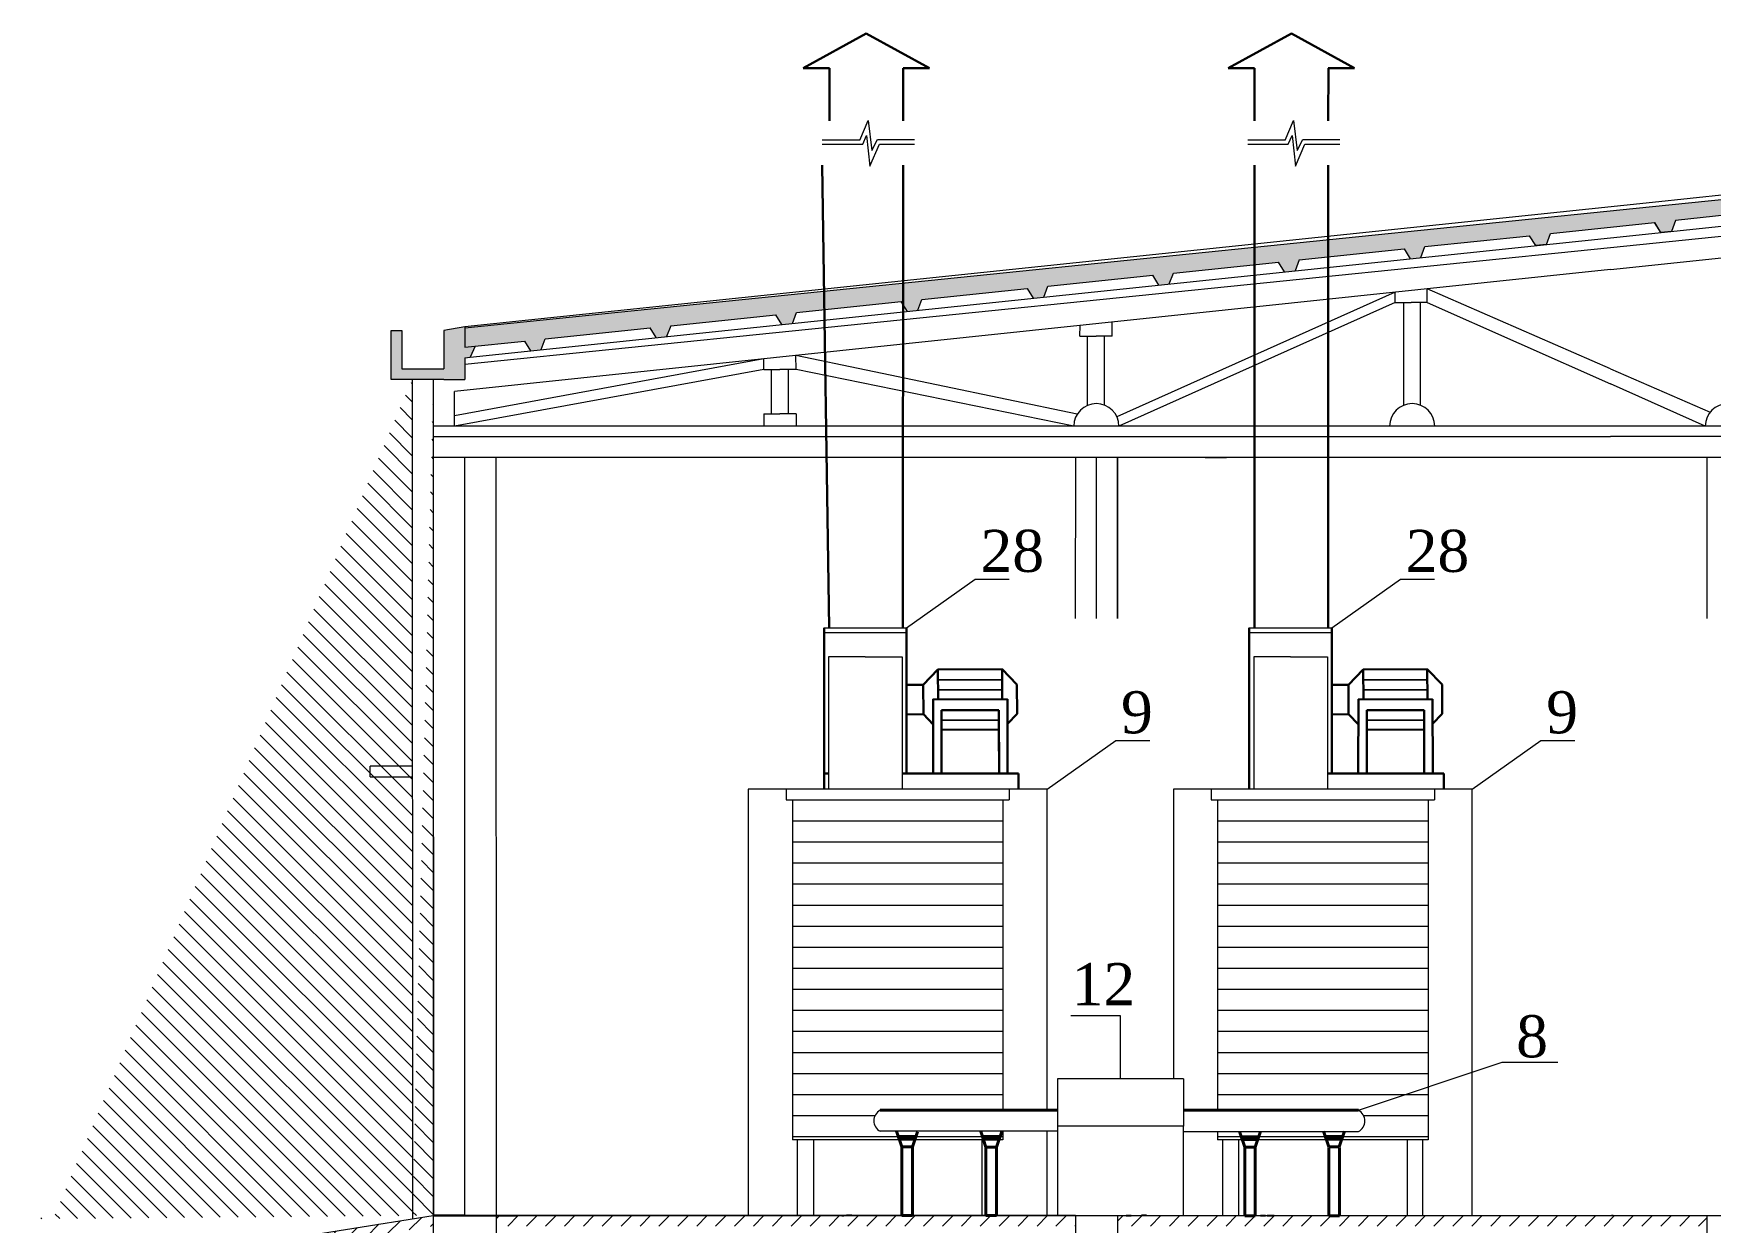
# Model space of a CAD drawing. Header units: inches. Extents: x -4475333 to 345677417, y -211198149 to 2125895.
# Drawn here: x -2383136 to -2367203, y 1041436 to 1052731 of the extents above; entities that cross this region are included whole.
import ezdxf

# ---------------------------------------------------------------- set-up
doc = ezdxf.new("R2010")
doc.units = ezdxf.units.IN
doc.header["$LTSCALE"] = 150
doc.header["$MEASUREMENT"] = 0
doc.linetypes.add('CENTER2', pattern=[1.125, 0.75, -0.125, 0.125, -0.125])
for name, color, linetype, lineweight in [('1. N thuong', 255, 'Continuous', 0), ('chuthichso', 8, 'Continuous', 0), ('cot', 2, 'Continuous', 50), ('Duong vien', 7, 'Continuous', 50), ('EEEE', 7, 'Continuous', 0), ('KHUNG BVE', 7, 'Continuous', 0), ('LAYER3', 6, 'Continuous', 18), ('NHA XUONG', 80, 'Continuous', 50), ('TH net dam', 7, 'Continuous', 30)]:
    doc.layers.add(name, color=color, linetype=linetype, lineweight=lineweight)
for name, color, linetype in [('Co ban', 21, 'Continuous'), ('duongtamchamgach', 50, 'Continuous'), ('MATCAT', 132, 'Continuous')]:
    doc.layers.add(name, color=color, linetype=linetype)
doc.styles.get("Standard").update_dxf_attribs({"font": 'times.ttf', "height": 100})

msp = doc.modelspace()

# ---------------------------------------------------------------- hatches: boundary and pattern name
at = {"linetype": 'ByBlock', "lineweight": 9, "ltscale": 10}
h = msp.add_hatch(dxfattribs=at)
h.set_pattern_fill('ANSI31', color=256, scale=967, style=0)
h.set_pattern_definition([(135, (-2227640.75, 1157341.34), (85.47153, 85.47153), [])])
edge = h.paths.add_edge_path()
edge.add_line((-2379537.3, 1049450.8), (-2379535.8, 1041470.2))
edge.add_line((-2379337.4, 1049450.8), (-2379337.4, 1041501.9))
edge.add_line((-2383135.8, 1041470.2), (-2382937.3, 1041501.9))
edge.add_line((-2379537.3, 1049444.9), (-2379337.3, 1049444.9))
h = msp.add_hatch(dxfattribs=at)
h.set_pattern_fill('ANSI31', color=256, scale=967, style=0)
h.set_pattern_definition([(45, (-2619327.69, 1019556.12), (-85.47153, 85.47153), [])])
edge = h.paths.add_edge_path()
edge.add_line((-2381837.3, 1041101.9), (-2381837.3, 1041001.9))
edge.add_line((-2381837.3, 1041101.9), (-2379337.3, 1041501.9))
edge.add_line((-2381837.3, 1041001.9), (-2379337.3, 1041401.9))
edge.add_line((-2379337.5, 1041501.9), (-2379337.5, 1041401.9))
at = {"layer": 'KHUNG BVE', "lineweight": 0}
h = msp.add_hatch(color=3, dxfattribs=at)
h.dxf.hatch_style = 1
h.paths.add_polyline_path([(-2374891.1, 1050185.2), (-2374833.3, 1050092.3), (-2374733.8, 1050102.7), (-2374694.5, 1050205.8), (-2373695.2, 1050310.5), (-2373637.3, 1050217.4), (-2373537.6, 1050227.8), (-2373498.3, 1050331.1), (-2372502.5, 1050435.5), (-2372444.5, 1050342.2), (-2372344.8, 1050352.6), (-2372305.4, 1050456.1), (-2371307.5, 1050560.7), (-2371249.4, 1050467.2), (-2371149.5, 1050477.7), (-2371110, 1050581.3), (-2370114.2, 1050685.7), (-2370056, 1050592.1), (-2369956, 1050602.5), (-2369916.4, 1050706.4), (-2368921.2, 1050810.6), (-2368862.9, 1050716.9), (-2368762.2, 1050727.4), (-2368722.6, 1050831.5), (-2367733, 1050935.1), (-2367674.5, 1050841.2), (-2367574.1, 1050851.7), (-2367534.5, 1050955.6), (-2367037.2, 1051007.8), (-2367037.2, 1051157.8), (-2367753.5, 1051084.6), (-2379037.4, 1049931.5), (-2379037.4, 1049750.9), (-2378470.5, 1049810.2), (-2378413, 1049717.8), (-2378313.8, 1049728.2), (-2378274.8, 1049830.7), (-2377277.1, 1049935.3), (-2377219.5, 1049842.7), (-2377120.3, 1049853.1), (-2377081.2, 1049955.8), (-2376083.1, 1050060.3), (-2376025.4, 1049967.6), (-2375926, 1049978), (-2375886.8, 1050080.9)])
h.paths.add_polyline_path([(-2367037.2, 1051157.8), (-2367037.2, 1051007.8), (-2366540, 1050955.6), (-2366500.4, 1050851.7), (-2366399.9, 1050841.2), (-2366341.6, 1050934.8), (-2365352, 1050831.7), (-2365312.2, 1050727.4), (-2365211.5, 1050716.9), (-2365153.4, 1050810.3), (-2364158.2, 1050706.9), (-2364118.4, 1050602.5), (-2364018.5, 1050592.1), (-2363959.9, 1050686.2), (-2362964.4, 1050582.8), (-2362924.3, 1050477.6), (-2362825.1, 1050467.2), (-2362766.5, 1050561.5), (-2361769.5, 1050457.3), (-2361729.7, 1050352.6), (-2361629.9, 1050342.2), (-2361571.2, 1050436.6), (-2360576.8, 1050332.6), (-2360536.8, 1050227.8), (-2360437.2, 1050217.4), (-2360378.4, 1050311.9), (-2359807.3, 1050252.2), (-2359807.3, 1050419), (-2362916, 1050736.7)])
h.paths.add_polyline_path([(-2359807.3, 1050419), (-2359807.3, 1050252.2), (-2359380.7, 1050207.6), (-2359340.7, 1050102.7), (-2359241.2, 1050092.3), (-2359182.4, 1050186.9), (-2358188.4, 1050083), (-2358148.4, 1049978), (-2358049, 1049967.6), (-2357990.1, 1050062.3), (-2356994.2, 1049958.3), (-2356954.1, 1049853.1), (-2356854.9, 1049842.7), (-2356795.9, 1049937.6), (-2355800.7, 1049833.5), (-2355760.6, 1049728.2), (-2355661.4, 1049717.8), (-2355602.4, 1049812.7), (-2355037.1, 1049750.9), (-2355037.1, 1049931.5)])
h = msp.add_hatch(color=256, dxfattribs=at)
h.dxf.hatch_style = 1
h.paths.add_polyline_path([(-2354837.1, 1049910.8), (-2355037.1, 1049944.9), (-2355037.1, 1049750.9), (-2355135.9, 1049761.7), (-2355087.1, 1049657.8), (-2355037.1, 1049650.9), (-2355037.1, 1049588.3), (-2355037.1, 1049444.9), (-2354837.1, 1049444.9), (-2354337.1, 1049444.9), (-2354337.1, 1049910.8), (-2354437.1, 1049910.8), (-2354437.1, 1049544.9), (-2354837.1, 1049544.9)])
h.paths.add_polyline_path([(-2378938.7, 1049761.2), (-2379037.4, 1049750.9), (-2379037.4, 1049931.5), (-2379037.4, 1049944.9), (-2379237.4, 1049910.8), (-2379237.4, 1049544.9), (-2379637.4, 1049544.9), (-2379637.4, 1049910.8), (-2379737.4, 1049910.8), (-2379737.4, 1049444.9), (-2379237.4, 1049444.9), (-2379037.4, 1049444.9), (-2379037.4, 1049650.9), (-2378987.4, 1049657.8)])
at = {"layer": 'MATCAT', "lineweight": 9, "ltscale": 3}
h = msp.add_hatch(dxfattribs=at)
h.set_pattern_fill('ANSI31', color=3, scale=40, style=0)
h.set_pattern_definition([(45, (-3863426.05, 1272373.92), (-89.802561, 89.802561), [])])
edge = h.paths.add_edge_path()
edge.add_line((-2373237.2, 1041501.9), (-2378206.5, 1041501.9))
edge.add_line((-2378206.5, 1041501.8), (-2378461.5, 1041501.8))
edge.add_line((-2378461.5, 1041501.9), (-2378737.4, 1041501.9))
edge.add_line((-2378737.4, 1041501.9), (-2378737.4, 1041401.9))
edge.add_line((-2378737.4, 1041401.9), (-2373237.2, 1041401.9))
edge.add_line((-2373237.2, 1041401.9), (-2373237.2, 1041501.9))
h.paths.add_polyline_path([(-2367237.1, 1041501.9), (-2372837.3, 1041501.9), (-2372837.3, 1041401.9), (-2367237.1, 1041401.9)])
h.paths.add_polyline_path([(-2361237.2, 1041501.9), (-2366837.2, 1041501.9), (-2366837.2, 1041401.9), (-2361237.2, 1041401.9)])
h.paths.add_polyline_path([(-2355337.1, 1041501.9), (-2355613, 1041501.9), (-2355613, 1041501.8), (-2355868, 1041501.8), (-2355868, 1041501.9), (-2360837.3, 1041501.9), (-2360837.3, 1041401.9), (-2355337.1, 1041401.9)])

# ---------------------------------------------------------------- linework, layer by layer
at = {"color": 1, "linetype": 'Continuous', "lineweight": 18}
for p, q in [((-2375285.1, 1051719.7), (-2375206, 1051904.2)), ((-2375206, 1051904.2), (-2375170.8, 1051618.8)), ((-2371242.5, 1051719.7), (-2371163.4, 1051904.2)), ((-2371163.4, 1051904.2), (-2371128.2, 1051618.8)), ((-2375257.3, 1051679.7), (-2375220.5, 1051763.9)), ((-2375220.5, 1051763.9), (-2375188.4, 1051469.6)), ((-2371214.7, 1051679.7), (-2371177.9, 1051763.9)), ((-2371177.9, 1051763.9), (-2371145.8, 1051469.6)), ((-2375285.1, 1051719.7), (-2375642.4, 1051719.7)), ((-2375642.4, 1051679.7), (-2375257.3, 1051679.7)), ((-2375188.4, 1051469.6), (-2375098.9, 1051679.7)), ((-2375170.8, 1051618.8), (-2375118.1, 1051724.2)), ((-2375118.1, 1051724.2), (-2374766.1, 1051724.2)), ((-2375098.9, 1051679.7), (-2374766.1, 1051679.7)), ((-2371242.5, 1051719.7), (-2371599.9, 1051719.7)), ((-2371599.9, 1051679.7), (-2371214.7, 1051679.7)), ((-2371145.8, 1051469.6), (-2371056.3, 1051679.7)), ((-2371128.2, 1051618.8), (-2371075.5, 1051724.2)), ((-2371075.5, 1051724.2), (-2370723.5, 1051724.2)), ((-2371056.3, 1051679.7), (-2370723.5, 1051679.7))]:
    msp.add_line(p, q, dxfattribs=at)
at = {"ltscale": 5}
for p, q in [((-2374541.8, 1046592.2), (-2373933.5, 1046595.1)), ((-2374541.3, 1046495.9), (-2373933, 1046498.8)), ((-2370501.8, 1046592.2), (-2369893.5, 1046595.1)), ((-2370501.3, 1046495.9), (-2369893.1, 1046498.8)), ((-2374507.9, 1046207.2), (-2373962.9, 1046209.8)), ((-2370467.9, 1046207.2), (-2369922.9, 1046209.8))]:
    msp.add_line(p, q, dxfattribs=at)
at = {"layer": '1. N thuong', "linetype": 'Continuous', "lineweight": 18, "ltscale": 10}
for p, q in [((-2367037.2, 1051157.8), (-2367753.5, 1051084.6)), ((-2367753.5, 1051084.6), (-2379037.4, 1049931.5)), ((-2367534.5, 1050955.6), (-2367574.1, 1050851.7)), ((-2367037.2, 1051007.8), (-2367534.5, 1050955.6)), ((-2369916.4, 1050706.4), (-2368921.2, 1050810.6)), ((-2368862.9, 1050716.9), (-2368921, 1050810.3)), ((-2368762.2, 1050727.4), (-2368722.7, 1050831)), ((-2368722.6, 1050831.5), (-2367733, 1050935.1)), ((-2367674.5, 1050841.2), (-2367733, 1050935.1)), ((-2367674.5, 1050841.2), (-2367732.8, 1050934.8)), ((-2371110, 1050581.3), (-2370114.2, 1050685.7)), ((-2370114.2, 1050685.7), (-2370056, 1050592.1)), ((-2369956, 1050602.5), (-2369916.4, 1050706.4)), ((-2372305.4, 1050456.1), (-2371307.5, 1050560.7)), ((-2371249.4, 1050467.2), (-2371307.5, 1050560.7)), ((-2371110, 1050581.3), (-2371149.5, 1050477.7)), ((-2374694.5, 1050205.8), (-2373695.2, 1050310.5)), ((-2373695.2, 1050310.5), (-2373637, 1050217)), ((-2373537.6, 1050227.8), (-2373498.3, 1050331.1)), ((-2373498.3, 1050331.1), (-2372502.5, 1050435.5)), ((-2372444.5, 1050342.2), (-2372502.5, 1050435.5)), ((-2372344.8, 1050352.6), (-2372305.4, 1050456.1)), ((-2375886.8, 1050080.9), (-2374891.1, 1050185.2)), ((-2374833.1, 1050092), (-2374891.1, 1050185.2)), ((-2374733.8, 1050102.7), (-2374694.5, 1050205.8)), ((-2377081.2, 1049955.8), (-2376083.1, 1050060.3)), ((-2376025.3, 1049967.4), (-2376083.1, 1050060.3)), ((-2375926, 1049978), (-2375886.8, 1050080.9)), ((-2379037.4, 1049944.9), (-2379237.4, 1049910.8)), ((-2379237.4, 1049910.8), (-2379237.4, 1049544.9)), ((-2379037.4, 1049931.5), (-2379037.4, 1049750.9)), ((-2378313.8, 1049728.2), (-2378274.8, 1049830.8)), ((-2378274.8, 1049830.7), (-2377277.1, 1049935.3)), ((-2377219.5, 1049842.7), (-2377277.1, 1049935.3)), ((-2377081.2, 1049955.8), (-2377120.3, 1049853.1)), ((-2379037.4, 1049750.9), (-2378470.5, 1049810.2)), ((-2378470.5, 1049810.2), (-2378413, 1049717.8))]:
    msp.add_line(p, q, dxfattribs=at)
at = {"layer": '1. N thuong', "lineweight": 18}
for p, q in [((-2379737.4, 1049444.9), (-2379737.4, 1049910.8)), ((-2379637.4, 1049910.8), (-2379637.4, 1049544.9)), ((-2379037.4, 1049944.9), (-2379037.4, 1049750.9)), ((-2379037.4, 1049900.9), (-2379037.4, 1049750.9)), ((-2379037.4, 1049900.9), (-2379037.4, 1049750.9)), ((-2378938.7, 1049761.2), (-2378987.4, 1049657.8)), ((-2379637.4, 1049544.9), (-2379237.4, 1049544.9)), ((-2379037.4, 1049650.9), (-2378987.4, 1049657.8)), ((-2379037.4, 1049650.9), (-2379037.4, 1049444.9)), ((-2379237.4, 1049444.9), (-2379737.4, 1049444.9))]:
    msp.add_line(p, q, dxfattribs=at)
at = {"layer": '1. N thuong', "lineweight": 0}
msp.add_line((-2379737.4, 1049910.8), (-2379637.4, 1049910.8), dxfattribs=at)
at = {"layer": '1. N thuong', "linetype": 'ByBlock', "lineweight": 18, "ltscale": 10}
msp.add_line((-2379237.4, 1049444.9), (-2379037.4, 1049444.9), dxfattribs=at)
at = {"layer": 'chuthichso', "lineweight": 0}
for p, q in [((-2374840.9, 1047084.9), (-2374188, 1047548.9)), ((-2374188, 1047548.9), (-2373865.1, 1047548.9)), ((-2370800.9, 1047084.9), (-2370148, 1047548.9)), ((-2370148, 1047548.9), (-2369825.2, 1047548.9)), ((-2373505.9, 1045551.9), (-2372853, 1046015.9)), ((-2372853, 1046015.9), (-2372530.2, 1046015.9)), ((-2369465.9, 1045551.9), (-2368813, 1046015.9)), ((-2368813, 1046015.9), (-2368490.2, 1046015.9)), ((-2369182.2, 1042958.1), (-2368651.8, 1042958.1))]:
    msp.add_line(p, q, dxfattribs=at)
at = {"layer": 'Co ban', "linetype": 'Continuous', "lineweight": -2, "ltscale": 10}
for p, q in [((-2379037.3, 1041501.9), (-2379337.4, 1041501.9)), ((-2375457.3, 1041501.9), (-2375437.2, 1041501.9)), ((-2375362.3, 1041501.9), (-2375412.3, 1041501.9)), ((-2372754.4, 1041501.9), (-2372705.9, 1041501.9)), ((-2372561.4, 1041501.9), (-2372609.9, 1041501.9)), ((-2371623.4, 1041501.5), (-2371574.9, 1041501.9)), ((-2371478.9, 1041501.5), (-2371430.4, 1041501.9)), ((-2371415.9, 1041501.9), (-2371347.4, 1041501.9))]:
    msp.add_line(p, q, dxfattribs=at)
at = {"layer": 'cot', "linetype": 'ByBlock', "lineweight": 18}
msp.add_line((-2373557.3, 1041501.9), (-2373189.6, 1041502), dxfattribs=at)
at = {"layer": 'Defpoints'}
for p, q in [((-2373963.9, 1046120.3), (-2373963.9, 1046120.3)), ((-2369923.9, 1046120.3), (-2369923.9, 1046120.3)), ((-2373922.8, 1045701.7), (-2373952.8, 1045701.7)), ((-2373872.8, 1045701.7), (-2373952.8, 1045701.7)), ((-2373872.8, 1045701.7), (-2373922.8, 1045701.7)), ((-2373872.8, 1045701.7), (-2373872.8, 1045701.7))]:
    msp.add_line(p, q, dxfattribs=at)
at = {"layer": 'Duong vien', "lineweight": 18}
for p, q in [((-2369894.8, 1050176.3), (-2369894.8, 1050306.2)), ((-2370199.9, 1050274.1), (-2372841.7, 1049089.3)), ((-2370199.9, 1050176.3), (-2372822.6, 1049001.9)), ((-2370199.9, 1050176.3), (-2370199.9, 1050274.1)), ((-2370199.9, 1050176.3), (-2370047.4, 1050176.3)), ((-2370117.2, 1049200), (-2370117.2, 1050176.3)), ((-2369894.8, 1050176.3), (-2370047.4, 1050176.3)), ((-2369957.2, 1049200), (-2369957.2, 1050176.3)), ((-2372888.1, 1049857.2), (-2372888.1, 1049990.3)), ((-2373193.2, 1049857.2), (-2373190.9, 1049958.4)), ((-2373193.2, 1049857.2), (-2373040.7, 1049857.2)), ((-2373121.5, 1049198.3), (-2373121.5, 1049857.2)), ((-2372888.1, 1049857.2), (-2373040.7, 1049857.2)), ((-2372960.7, 1049201.4), (-2372960.7, 1049857.2)), ((-2375891.3, 1049539.5), (-2375891.7, 1049673.3)), ((-2373219.1, 1049114.8), (-2375891.7, 1049673.3)), ((-2376198, 1049641), (-2379137.4, 1049098.7)), ((-2376196.5, 1049539.5), (-2379137.4, 1049001.9)), ((-2376196.5, 1049539.5), (-2376198, 1049641)), ((-2376196.5, 1049539.5), (-2376043.9, 1049539.5)), ((-2376123.9, 1049117.7), (-2376123.9, 1049539.5)), ((-2375891.3, 1049539.5), (-2376043.9, 1049539.5)), ((-2375963.9, 1049117.7), (-2375963.9, 1049539.5)), ((-2373251.9, 1049001.9), (-2375891.3, 1049539.5)), ((-2379137.4, 1049001.9), (-2379137.4, 1049330.8)), ((-2376196.5, 1049117.7), (-2376196.5, 1049001.9)), ((-2376196.5, 1049117.7), (-2376043.9, 1049117.7)), ((-2375891.3, 1049117.7), (-2376043.9, 1049117.7)), ((-2375891.3, 1049117.7), (-2375891.3, 1049001.9))]:
    msp.add_line(p, q, dxfattribs=at)
for centre, start in [((-2373037.2, 1049000.9), 0.28682), ((-2370037.2, 1049000.9), 0.28682), ((-2367037.2, 1049000.9), 90), ((-2367037.2, 1049000.9), 90)]:
    msp.add_arc(centre, 214.6, start, 179.71318, dxfattribs=at)
at = {"layer": 'duongtamchamgach', "linetype": 'CENTER2', "lineweight": 15, "ltscale": 200}
for p, q in [((-2379037.3, 1041503), (-2379037.3, 1048701.9)), ((-2379037.3, 1041501.9), (-2379037.3, 1048701.8)), ((-2373037.3, 1047174.9), (-2373037.3, 1048701.8))]:
    msp.add_line(p, q, dxfattribs=at)
at = {"layer": 'duongtamchamgach', "linetype": 'Continuous', "lineweight": -2, "ltscale": 10}
msp.add_line((-2379337.2, 1041501.9), (-2378537.2, 1041501.9), dxfattribs=at)
at = {"layer": 'EEEE', "color": 5, "lineweight": 40}
for p, q in [((-2375092.6, 1042501.9), (-2373408.1, 1042501.9)), ((-2372208.1, 1042501.9), (-2370546.1, 1042501.9)), ((-2374935.1, 1042301.9), (-2374885.6, 1042153.3)), ((-2374918.9, 1042253.3), (-2374752.3, 1042253.3)), ((-2374910.6, 1042228.3), (-2374760.6, 1042228.3)), ((-2374737.4, 1042297.9), (-2374785.6, 1042153.3)), ((-2374136, 1042300.6), (-2374086.5, 1042151.9)), ((-2374119.8, 1042251.9), (-2373953.2, 1042251.9)), ((-2374111.5, 1042226.9), (-2373961.5, 1042226.9)), ((-2373936.9, 1042300.6), (-2373986.5, 1042151.9)), ((-2371676.9, 1042299.2), (-2371627.4, 1042150.6)), ((-2371676.9, 1042299.2), (-2371627.4, 1042150.6)), ((-2371660.7, 1042250.6), (-2371494, 1042250.6)), ((-2371660.7, 1042250.6), (-2371494, 1042250.6)), ((-2371652.4, 1042225.6), (-2371502.4, 1042225.6)), ((-2371652.4, 1042225.6), (-2371502.4, 1042225.6)), ((-2371477.8, 1042299.2), (-2371527.4, 1042150.6)), ((-2371477.8, 1042299.2), (-2371527.4, 1042150.6)), ((-2370879.2, 1042301.9), (-2370829.6, 1042153.3)), ((-2370862.9, 1042253.3), (-2370696.3, 1042253.3)), ((-2370854.6, 1042228.3), (-2370704.6, 1042228.3)), ((-2370680.1, 1042301.9), (-2370729.6, 1042153.3)), ((-2374885.6, 1041502.3), (-2374885.6, 1042153.3)), ((-2374885.6, 1042153.3), (-2374785.6, 1042153.3)), ((-2374785.6, 1042153.3), (-2374785.6, 1041502.3)), ((-2374086.5, 1041500.9), (-2374086.5, 1042151.9)), ((-2374086.5, 1042151.9), (-2373986.5, 1042151.9)), ((-2373986.5, 1042151.9), (-2373986.5, 1041500.9)), ((-2371627.4, 1041499.6), (-2371627.4, 1042150.6)), ((-2371627.4, 1042150.6), (-2371527.4, 1042150.6)), ((-2371627.4, 1041499.6), (-2371627.4, 1042150.6)), ((-2371627.4, 1042150.6), (-2371527.4, 1042150.6)), ((-2371527.4, 1042150.6), (-2371527.4, 1041499.6)), ((-2371527.4, 1042150.6), (-2371527.4, 1041499.6)), ((-2370829.6, 1042153.3), (-2370729.6, 1042153.3)), ((-2370828.3, 1041499.6), (-2370828.3, 1042149.2)), ((-2370728.3, 1042149.2), (-2370728.3, 1041499.6))]:
    msp.add_line(p, q, dxfattribs=at)
at = {"layer": 'EEEE', "color": 5, "linetype": 'Continuous', "lineweight": 40, "ltscale": 10}
for p, q in [((-2374885.6, 1041502.3), (-2374785.6, 1041502.3)), ((-2374086.5, 1041500.9), (-2373986.5, 1041500.9)), ((-2371627.4, 1041499.6), (-2371527.4, 1041499.6)), ((-2371627.4, 1041499.6), (-2371527.4, 1041499.6)), ((-2370828.3, 1041499.6), (-2370728.3, 1041499.6))]:
    msp.add_line(p, q, dxfattribs=at)
at = {"layer": 'KHUNG BVE', "color": 2, "linetype": 'Continuous', "lineweight": 18, "ltscale": 10}
for p, q in [((-2367753.5, 1051126.9), (-2379037.4, 1049944.9)), ((-2367037.2, 1051201.9), (-2367753.5, 1051126.9)), ((-2378987.4, 1049657.8), (-2368153.5, 1050791.1)), ((-2368153.5, 1050791.1), (-2367037.2, 1050907.8)), ((-2367037.2, 1050807.8), (-2368153.5, 1050694.4)), ((-2368153.5, 1050694.4), (-2379037.4, 1049588.3)), ((-2379337.4, 1049445), (-2379337.4, 1041501.9)), ((-2381837.3, 1041101.9), (-2379337.3, 1041501.9)), ((-2379337.3, 1041501.9), (-2379339.9, 1040801.9)), ((-2378737.4, 1040801.9), (-2378737.4, 1041501.9)), ((-2373237.2, 1041501.9), (-2373237.2, 1041001.9)), ((-2373237.2, 1041501.9), (-2372837.3, 1041501.9)), ((-2372837.3, 1041501.9), (-2372837.3, 1041001.9)), ((-2372837.3, 1041501.9), (-2366837.2, 1041501.9)), ((-2367237.1, 1041502), (-2367237.1, 1041002))]:
    msp.add_line(p, q, dxfattribs=at)
at = {"layer": 'KHUNG BVE', "linetype": 'Continuous', "lineweight": 18, "ltscale": 10}
for p, q in [((-2367574.1, 1050851.7), (-2367674.5, 1050841.2)), ((-2368153.5, 1050490), (-2379137.4, 1049330.8)), ((-2368153.5, 1050490), (-2367037.2, 1050607.8)), ((-2368153.5, 1049546.8), (-2369894.8, 1050306.2)), ((-2369894.8, 1050176.3), (-2368153.5, 1049402.6)), ((-2368153.5, 1049546.8), (-2367205.9, 1049133.6)), ((-2379537.3, 1049444.9), (-2379535.8, 1041470.2)), ((-2367251.9, 1049001.9), (-2368153.5, 1049402.6)), ((-2379337.4, 1048701.9), (-2379337.2, 1041501.9)), ((-2378737.4, 1041501.9), (-2378738.8, 1048701.9)), ((-2373237.3, 1048701.9), (-2373237.8, 1047174.9)), ((-2372837.2, 1047174.9), (-2372837.2, 1048701.8)), ((-2372837.2, 1048701.8), (-2372837.2, 1047174.9)), ((-2367237.2, 1048702), (-2367237.7, 1047174.9)), ((-2379536.6, 1045771.2), (-2379936.6, 1045771.2)), ((-2379936.6, 1045671.2), (-2379936.6, 1045771.2)), ((-2379536.6, 1045671.2), (-2379536.6, 1045771.2)), ((-2379936.6, 1045671.2), (-2379536.6, 1045671.2)), ((-2373237.2, 1041501.9), (-2379037.3, 1041501.9)), ((-2378737.4, 1041501.9), (-2377237.4, 1041501.9)), ((-2378206.5, 1041501.8), (-2378461.5, 1041501.8)), ((-2378237.4, 1041501.9), (-2378137.4, 1041501.9)), ((-2377637.4, 1041501.9), (-2377737.4, 1041501.9)), ((-2373899.6, 1041501.9), (-2373799.5, 1041501.9)), ((-2368656.2, 1041501.9), (-2368635.8, 1041501.9)), ((-2368126.2, 1041501.9), (-2368144.2, 1041501.9))]:
    msp.add_line(p, q, dxfattribs=at)
at = {"layer": 'KHUNG BVE', "color": 3, "linetype": 'Continuous', "lineweight": 18, "ltscale": 10}
for p, q in [((-2368153.5, 1049001.9), (-2379337.4, 1049001.9)), ((-2379337.4, 1048901.9), (-2368153.5, 1048901.9)), ((-2363299.1, 1049001.9), (-2368153.5, 1049001.9)), ((-2363299.1, 1048901.9), (-2368153.5, 1048901.9)), ((-2368153.5, 1048701.9), (-2379337.4, 1048701.9)), ((-2363299.1, 1048701.9), (-2368153.5, 1048701.9))]:
    msp.add_line(p, q, dxfattribs=at)
at = {"layer": 'KHUNG BVE', "lineweight": 0}
for p, q in [((-2375624.9, 1047084.9), (-2374840.9, 1047084.9)), ((-2375624.9, 1047084.9), (-2375624.9, 1047039.9)), ((-2375624.9, 1047039.9), (-2374840.9, 1047039.9)), ((-2371584.9, 1047084.9), (-2370800.9, 1047084.9)), ((-2371584.9, 1047084.9), (-2371584.9, 1047039.9)), ((-2371584.9, 1047039.9), (-2370800.9, 1047039.9)), ((-2375232.9, 1046809.3), (-2375582.9, 1046809.3)), ((-2375582.9, 1046809.3), (-2375582.9, 1045551.9)), ((-2375232.9, 1046809.3), (-2374882.9, 1046809.3)), ((-2374882.9, 1046809.3), (-2374882.9, 1045551.9)), ((-2371192.9, 1046809.3), (-2371542.9, 1046809.3)), ((-2371542.9, 1046809.3), (-2371542.9, 1045551.9)), ((-2371192.9, 1046809.3), (-2370842.9, 1046809.3)), ((-2370842.9, 1046809.3), (-2370842.9, 1045551.9)), ((-2371584.9, 1045551.9), (-2371584.9, 1046087.2)), ((-2375985.9, 1045551.9), (-2375985.9, 1045451.9)), ((-2373865.9, 1045551.9), (-2373865.9, 1045451.9)), ((-2371945.9, 1045551.9), (-2371945.9, 1045451.9)), ((-2369825.9, 1045551.9), (-2369825.9, 1045451.9)), ((-2375985.9, 1045451.9), (-2373865.9, 1045451.9)), ((-2375925.9, 1045451.9), (-2375925.9, 1042221.9)), ((-2373925.9, 1045451.9), (-2373925.9, 1042501.9)), ((-2371945.9, 1045451.9), (-2369825.9, 1045451.9)), ((-2371885.9, 1045451.9), (-2371885.9, 1042501.9)), ((-2369885.9, 1045451.9), (-2369885.9, 1042221.9)), ((-2375925.9, 1045251.9), (-2373925.9, 1045251.9)), ((-2371885.9, 1045251.9), (-2369885.9, 1045251.9)), ((-2375925.9, 1045051.9), (-2373925.9, 1045051.9)), ((-2371885.9, 1045051.9), (-2369885.9, 1045051.9)), ((-2375925.9, 1044851.9), (-2373925.9, 1044851.9)), ((-2371885.9, 1044851.9), (-2369885.9, 1044851.9)), ((-2375925.9, 1044651.9), (-2373925.9, 1044651.9)), ((-2371885.9, 1044651.9), (-2369885.9, 1044651.9)), ((-2375925.9, 1044451.9), (-2373925.9, 1044451.9)), ((-2371885.9, 1044451.9), (-2369885.9, 1044451.9)), ((-2375925.9, 1044251.9), (-2373925.9, 1044251.9)), ((-2371885.9, 1044251.9), (-2369885.9, 1044251.9)), ((-2375925.9, 1044051.9), (-2373925.9, 1044051.9)), ((-2371885.9, 1044051.9), (-2369885.9, 1044051.9)), ((-2375925.9, 1043851.9), (-2373925.9, 1043851.9)), ((-2371885.9, 1043851.9), (-2369885.9, 1043851.9)), ((-2375925.9, 1043651.9), (-2373925.9, 1043651.9)), ((-2371885.9, 1043651.9), (-2369885.9, 1043651.9)), ((-2375925.9, 1043451.9), (-2373925.9, 1043451.9)), ((-2372808.1, 1043399.3), (-2373281.5, 1043399.3)), ((-2372808.1, 1042801.9), (-2372808.1, 1043399.3)), ((-2371885.9, 1043451.9), (-2369885.9, 1043451.9)), ((-2375925.9, 1043251.9), (-2373925.9, 1043251.9)), ((-2371885.9, 1043251.9), (-2369885.9, 1043251.9)), ((-2375925.9, 1043051.9), (-2373925.9, 1043051.9)), ((-2371885.9, 1043051.9), (-2369885.9, 1043051.9)), ((-2375925.9, 1042851.9), (-2373925.9, 1042851.9)), ((-2371885.9, 1042851.9), (-2369885.9, 1042851.9)), ((-2370546.1, 1042501.9), (-2369182.2, 1042958.1)), ((-2372208.1, 1042801.9), (-2373408.1, 1042801.9)), ((-2373408.1, 1042801.9), (-2373408.1, 1042349.9)), ((-2372208.1, 1042801.9), (-2372208.1, 1042349.9)), ((-2375925.9, 1042651.9), (-2373925.9, 1042651.9)), ((-2371885.9, 1042651.9), (-2369885.9, 1042651.9)), ((-2375925.9, 1042451.9), (-2375140.1, 1042451.9)), ((-2370499, 1042451.9), (-2369885.9, 1042451.9)), ((-2375925.9, 1042251.9), (-2374918.5, 1042251.9)), ((-2374908.5, 1042221.9), (-2375925.9, 1042221.9)), ((-2375875.9, 1041501.9), (-2375875.9, 1042221.9)), ((-2375725.9, 1042221.9), (-2375725.9, 1041501.9)), ((-2373408.1, 1042301.9), (-2375092.6, 1042301.9)), ((-2374109.8, 1042221.9), (-2374762.7, 1042221.9)), ((-2374752.7, 1042251.9), (-2374119.8, 1042251.9)), ((-2374125.9, 1042221.9), (-2374125.9, 1041501.9)), ((-2373975.9, 1041501.9), (-2373975.9, 1042183.6)), ((-2373925.9, 1042221.9), (-2373963.2, 1042221.9)), ((-2373953.2, 1042251.9), (-2373925.9, 1042251.9)), ((-2373925.9, 1042301.9), (-2373925.9, 1042221.9)), ((-2372208.1, 1042299.2), (-2370546.1, 1042299.2)), ((-2371885.9, 1042301.9), (-2371885.9, 1042221.9)), ((-2371885.9, 1042251.9), (-2371661.2, 1042251.9)), ((-2371651.2, 1042221.9), (-2371885.9, 1042221.9)), ((-2371835.9, 1041501.9), (-2371835.9, 1042221.9)), ((-2371685.9, 1042221.9), (-2371685.9, 1041501.9)), ((-2370852.5, 1042221.9), (-2371503.6, 1042221.9)), ((-2371493.6, 1042251.9), (-2370862.5, 1042251.9)), ((-2369885.9, 1042221.9), (-2370706.7, 1042221.9)), ((-2370696.7, 1042251.9), (-2369885.9, 1042251.9)), ((-2370085.9, 1042221.9), (-2370085.9, 1041501.9)), ((-2369935.9, 1041501.9), (-2369935.9, 1042221.9)), ((-2373925.9, 1041501.9), (-2373975.9, 1041501.9)), ((-2369465.9, 1041501.9), (-2364615.9, 1041501.9))]:
    msp.add_line(p, q, dxfattribs=at)
for points in [[(-2373505.9, 1042501.9), (-2373505.9, 1045551.9), (-2376345.9, 1045551.9), (-2376345.9, 1041501.9), (-2373505.9, 1041501.9), (-2373505.9, 1042301.9)], [(-2372305.9, 1041501.9), (-2369465.9, 1041501.9), (-2369465.9, 1045551.9), (-2372305.9, 1045551.9), (-2372305.9, 1042801.9)]]:
    msp.add_lwpolyline(points, dxfattribs=at)
msp.add_lwpolyline([(-2373408.1, 1041501.9), (-2372208.1, 1041501.9), (-2372208.1, 1042349.9), (-2373408.1, 1042349.9)], close=True, dxfattribs=at)
for centre, radius, start, end in [((-2375037.4, 1042401.9), 114.2, 118.85889, 241.14111), ((-2370603.5, 1042400.6), 116.5, 299.5329, 60.4671)]:
    msp.add_arc(centre, radius, start, end, dxfattribs=at)
at = {"layer": 'LAYER3', "color": 3, "lineweight": 18, "ltscale": 3}
msp.add_line((-2372002.3, 1048701.9), (-2371802.3, 1048701.9), dxfattribs=at)
at = {"layer": 'MATCAT', "color": 3, "lineweight": 13, "ltscale": 3}
for p, q in [((-2368762.2, 1050727.4), (-2368862.9, 1050716.9)), ((-2378737.4, 1041501.9), (-2379037.3, 1041501.9)), ((-2378737.4, 1041501.9), (-2375291.4, 1041501.9)), ((-2374515.7, 1041501.9), (-2374717.7, 1041501.9)), ((-2372837.3, 1041501.9), (-2367237.1, 1041501.9)), ((-2367883.9, 1041501.9), (-2366273.9, 1041501.9)), ((-2367883.9, 1041501.9), (-2365724.9, 1041501.9))]:
    msp.add_line(p, q, dxfattribs=at)
at = {"layer": 'NHA XUONG', "lineweight": 18}
msp.add_line((-2379037.3, 1048701.8), (-2379337.4, 1048701.9), dxfattribs=at)
at = {"layer": 'TH net dam'}
for p, q in [((-2375824.4, 1052401.2), (-2375224.4, 1052731.2)), ((-2374624.4, 1052401.2), (-2375224.4, 1052731.2)), ((-2371784.4, 1052401.2), (-2371184.4, 1052731.2)), ((-2370584.4, 1052401.2), (-2371184.4, 1052731.2)), ((-2375574.4, 1052401.2), (-2375824.4, 1052401.2)), ((-2375574.4, 1051901.2), (-2375574.4, 1052401.2)), ((-2374874.4, 1052401.2), (-2374624.4, 1052401.2)), ((-2374873.6, 1051901.2), (-2374873.4, 1052401.2)), ((-2371534.4, 1052401.2), (-2371784.4, 1052401.2)), ((-2371534.4, 1051901.2), (-2371534.4, 1052401.2)), ((-2370834.4, 1052401.2), (-2370584.4, 1052401.2)), ((-2370833.6, 1051901.2), (-2370833.4, 1052401.2)), ((-2375575.4, 1047084.9), (-2375642.4, 1051480.6)), ((-2374874.9, 1047084.9), (-2374874.4, 1051480.6)), ((-2371535.4, 1047084.9), (-2371533.5, 1051480.6)), ((-2370834.9, 1047084.9), (-2370834, 1051480.6)), ((-2375624.9, 1045551.9), (-2375624.9, 1047084.9)), ((-2374841.1, 1045700.8), (-2374840.9, 1047084.9)), ((-2371584.9, 1045551.9), (-2371584.9, 1047084.9)), ((-2370801.1, 1045700.8), (-2370800.9, 1047084.9)), ((-2374682.7, 1046544), (-2374841, 1046542.9)), ((-2370642.7, 1046544), (-2370801, 1046542.9)), ((-2374590.9, 1046404.4), (-2373882.6, 1046406.7)), ((-2374588.1, 1046406.7), (-2374588.8, 1045701.7)), ((-2373882.6, 1046406.7), (-2373881.9, 1045701.7)), ((-2370550.9, 1046404.4), (-2369842.6, 1046406.7)), ((-2370548.1, 1046406.7), (-2370548.8, 1045701.7)), ((-2369842.6, 1046406.7), (-2369841.9, 1045701.7)), ((-2374681.4, 1046263.8), (-2374840.3, 1046262.6)), ((-2374508.8, 1045701.7), (-2374507.7, 1046303.5)), ((-2373961.9, 1045701.7), (-2373963, 1046303.5)), ((-2370641.4, 1046263.8), (-2370800.3, 1046262.6)), ((-2370468.8, 1045701.7), (-2370467.7, 1046303.5)), ((-2369921.9, 1045701.7), (-2369923, 1046303.5)), ((-2373961.9, 1045701.7), (-2373963.9, 1046120.3)), ((-2369921.9, 1045701.7), (-2369923.9, 1046120.3)), ((-2375624.9, 1045703.1), (-2375624.9, 1045703.1)), ((-2375624.9, 1045703.1), (-2375624.9, 1045551.9)), ((-2375624.9, 1045700), (-2375582.9, 1045700)), ((-2374882.9, 1045700.7), (-2373777.3, 1045701.8)), ((-2373777.3, 1045701.8), (-2373777.3, 1045551.9)), ((-2370842.9, 1045700.7), (-2369737.3, 1045701.8)), ((-2369737.3, 1045701.8), (-2369737.3, 1045551.9))]:
    msp.add_line(p, q, dxfattribs=at)
at = {"layer": 'TH net dam', "ltscale": 5}
for p, q in [((-2374542.2, 1046688.5), (-2374682.7, 1046544)), ((-2374542.2, 1046688.5), (-2373934, 1046691.4)), ((-2374542.2, 1046688.5), (-2374540.9, 1046404.6)), ((-2373934, 1046691.4), (-2373932.6, 1046406.5)), ((-2373934, 1046691.4), (-2373792.1, 1046548.3)), ((-2370502.2, 1046688.5), (-2370642.7, 1046544)), ((-2370502.2, 1046688.5), (-2369894, 1046691.4)), ((-2370502.2, 1046688.5), (-2370500.9, 1046404.6)), ((-2369894, 1046691.4), (-2369892.6, 1046406.5)), ((-2369894, 1046691.4), (-2369752.1, 1046548.3)), ((-2374681.4, 1046263.8), (-2374682.7, 1046544)), ((-2373790.8, 1046268), (-2373792.1, 1046548.3)), ((-2370641.4, 1046263.8), (-2370642.7, 1046544)), ((-2369750.8, 1046268), (-2369752.1, 1046548.3)), ((-2374588.4, 1046167.9), (-2374681.4, 1046263.8)), ((-2374507.7, 1046303.5), (-2373963, 1046303.5)), ((-2373882.4, 1046171.8), (-2373790.8, 1046268)), ((-2370548.4, 1046167.9), (-2370641.4, 1046263.8)), ((-2370467.7, 1046303.5), (-2369923, 1046303.5)), ((-2369842.4, 1046171.8), (-2369750.8, 1046268)), ((-2374508, 1046117.7), (-2373962.7, 1046120.3)), ((-2370468.1, 1046117.7), (-2369922.7, 1046120.3))]:
    msp.add_line(p, q, dxfattribs=at)

# ---------------------------------------------------------------- texts
at = {"color": 7, "linetype": 'ByBlock', "lineweight": 18, "insert": (-2373272.5, 1043900.2), "char_height": 400, "width": 236.121, "attachment_point": 1}
msp.add_mtext('12', dxfattribs=at)
at = {"layer": '1. N thuong', "lineweight": 0, "char_height": 400, "width": 236.121, "attachment_point": 1}
for s, insert in [('28', (-2374138.5, 1048016.4)), ('28', (-2370098.5, 1048016.4)), ('9', (-2372803.5, 1046483.4)), ('9', (-2368763.5, 1046483.4)), ('8', (-2369048.6, 1043404.6))]:
    msp.add_mtext(s, dxfattribs=dict(at, insert=insert))

doc.saveas('drawing.dxf')
